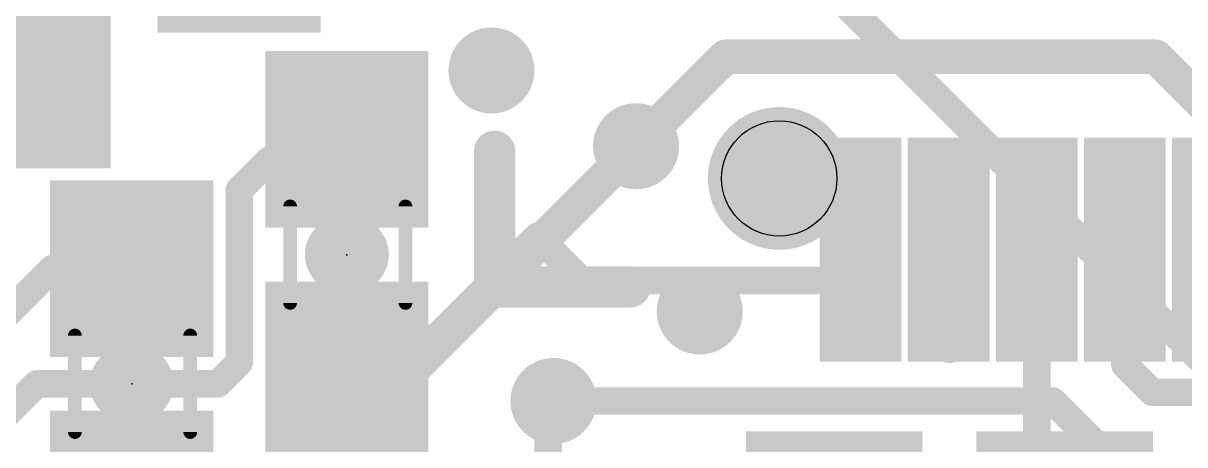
# Model space of a CAD drawing. Extents: x -41 to 66, y -12 to 41.
# Drawn here: x 7.14 to 15.71, y 31.93 to 35.04 of the extents above; entities that cross this region are included whole.
import ezdxf

# ---------------------------------------------------------------- set-up
doc = ezdxf.new("R2010")
doc.units = 0
for name, color, linetype in [('1', 12, 'CONTINUOUS'), ('16', 132, 'CONTINUOUS'), ('18', 110, 'CONTINUOUS'), ('20', 53, 'CONTINUOUS'), ('21', 41, 'CONTINUOUS'), ('23', 53, 'CONTINUOUS'), ('29', 253, 'CONTINUOUS'), ('31', 253, 'CONTINUOUS'), ('51', 53, 'CONTINUOUS')]:
    doc.layers.add(name, color=color, linetype=linetype)

# ---------------------------------------------------------------- blocks, each defined once
blk = doc.blocks.new('RECT')
blk.add_solid([(-0.5, -0.5), (0.5, -0.5), (-0.5, 0.5), (0.5, 0.5)])
blk = doc.blocks.new('ROUNDV')
at = {"const_width": 0.5}
blk.add_lwpolyline([(0, -0.25, 1), (0, 0.25, 1), (0, -0.25)], format="xyb", dxfattribs=at)

msp = doc.modelspace()

# ---------------------------------------------------------------- linework, layer by layer
at = {"layer": '1'}
for points, const_width in [([(7.33, 34.826), (6.886, 34.826)], 0.2032), ([(12.319, 34.798), (11.6586, 34.1376)], 0.254), ([(15.494, 34.798), (12.319, 34.798)], 0.254), ([(15.494, 34.798), (15.915, 34.377)], 0.254), ([(9.3735, 34.036), (9.525, 34.1875)], 0.2032), ([(8.7313, 33.8137), (8.9535, 34.036)], 0.2032), ([(8.9535, 34.036), (9.3735, 34.036)], 0.2032), ([(8.7313, 32.5438), (8.7313, 33.8137)], 0.2032), ([(10.93, 33.4725), (9.945, 32.4875)], 0.2032), ([(11.2555, 33.147), (10.93, 33.4725)], 0.2032), ([(13.315, 33.375), (13.315, 33.167)], 0.2032), ([(14.615, 33.375), (14.615, 31.6375)], 0.2032), ([(15.265, 33.375), (15.265, 32.5251)], 0.2032), ([(7.3524, 33.235), (6.6294, 32.512)], 0.2032), ([(7.9375, 33.235), (7.3524, 33.235)], 0.2032), ([(13.335, 33.147), (11.2555, 33.147)], 0.2032), ([(13.315, 33.167), (13.335, 33.147)], 0.2032), ([(13.97, 32.893), (13.97, 32.639)], 0.2032), ([(8.5725, 32.385), (8.7313, 32.5438)], 0.2032), ([(9.525, 32.4875), (9.945, 32.4875)], 0.2032), ([(9.525, 32.4875), (9.525, 31.33)], 0.2032), ([(15.4686, 32.3215), (15.265, 32.5251)], 0.2032), ([(7.239, 32.385), (6.985, 32.131)], 0.2032), ([(8.5725, 32.385), (7.239, 32.385)], 0.2032), ([(18.3642, 32.3215), (15.4686, 32.3215)], 0.2032), ([(11.01, 32.219), (11.049, 32.258)], 0.2032), ([(11.01, 31.115), (11.01, 32.219)], 0.2032)]:
    msp.add_lwpolyline(points, dxfattribs=dict(at, const_width=const_width))
for points, const_width in [([(7.33, 34.7752, 1), (7.33, 34.8768)], 0.1016), ([(12.319, 34.8615, 1), (12.319, 34.7345)], 0.127), ([(12.3639, 34.7531, 1), (12.2741, 34.8429)], 0.127), ([(15.5389, 34.8429, 1), (15.4491, 34.7531)], 0.127), ([(15.494, 34.7345, 1), (15.494, 34.8615)], 0.127), ([(9.5609, 34.1516, 1), (9.4891, 34.2234)], 0.1016), ([(11.6137, 34.1825, 1), (11.7035, 34.0927)], 0.127), ([(8.9535, 34.0868, 1), (8.9535, 33.9852)], 0.1016), ([(8.9894, 34.0001, 1), (8.9176, 34.0719)], 0.1016), ([(9.3376, 34.0719, 1), (9.4094, 34.0001)], 0.1016), ([(9.3735, 33.9852, 1), (9.3735, 34.0868)], 0.1016), ([(8.6953, 33.8497, 1), (8.7672, 33.7778)], 0.1016), ([(8.7821, 33.8137, 1), (8.6805, 33.8137)], 0.1016), ([(10.9659, 33.5084, 1), (10.8941, 33.4366)], 0.1016), ([(10.9659, 33.4366, 1), (10.8941, 33.5084)], 0.1016), ([(13.3658, 33.375, 1), (13.2642, 33.375)], 0.1016), ([(14.6658, 33.375, 1), (14.5642, 33.375)], 0.1016), ([(15.3158, 33.375, 1), (15.2142, 33.375)], 0.1016), ([(7.3524, 33.2858, 1), (7.3524, 33.1842)], 0.1016), ([(7.3883, 33.1991, 1), (7.3165, 33.2709)], 0.1016), ([(7.9375, 33.1842, 1), (7.9375, 33.2858)], 0.1016), ([(11.2555, 33.1978, 1), (11.2555, 33.0962)], 0.1016), ([(13.3509, 33.2029, 1), (13.2791, 33.1311)], 0.1016), ([(13.335, 33.0962, 1), (13.335, 33.1978)], 0.1016), ([(11.2196, 33.1111, 1), (11.2914, 33.1829)], 0.1016), ([(13.2642, 33.167, 1), (13.3658, 33.167)], 0.1016), ([(13.2991, 33.1111, 1), (13.3709, 33.1829)], 0.1016), ([(14.0208, 32.893, 1), (13.9192, 32.893)], 0.1016), ([(13.9192, 32.639, 1), (14.0208, 32.639)], 0.1016), ([(8.6805, 32.5438, 1), (8.7821, 32.5438)], 0.1016), ([(8.7672, 32.5078, 1), (8.6953, 32.5797)], 0.1016), ([(9.525, 32.5383, 1), (9.525, 32.4367)], 0.1016), ([(9.5758, 32.4875, 1), (9.4742, 32.4875)], 0.1016), ([(9.9091, 32.5234, 1), (9.9809, 32.4516)], 0.1016), ([(9.945, 32.4367, 1), (9.945, 32.5383)], 0.1016), ([(15.3009, 32.561, 1), (15.2291, 32.4892)], 0.1016), ([(15.2142, 32.5251, 1), (15.3158, 32.5251)], 0.1016), ([(7.239, 32.4358, 1), (7.239, 32.3342)], 0.1016), ([(7.2749, 32.3491, 1), (7.2031, 32.4209)], 0.1016), ([(8.5725, 32.3342, 1), (8.5725, 32.4358)], 0.1016), ([(8.5366, 32.4209, 1), (8.6084, 32.3491)], 0.1016), ([(15.4686, 32.3723, 1), (15.4686, 32.2707)], 0.1016), ([(15.4327, 32.2856, 1), (15.5045, 32.3574)], 0.1016), ([(11.0608, 32.219, 1), (10.9592, 32.219)], 0.1016), ([(11.0849, 32.2221, 1), (11.0131, 32.2939)], 0.1016), ([(10.9741, 32.2549, 1), (11.0459, 32.1831)], 0.1016)]:
    msp.add_lwpolyline(points, format="xyb", dxfattribs=dict(at, const_width=const_width))
at = {"layer": '16'}
for points, const_width in [([(17.653, 30.734), (12.954, 35.433)], 0.2032), ([(9.652, 32.131), (11.6586, 34.1376)], 0.254), ([(11.049, 32.258), (14.732, 32.258)], 0.2032), ([(14.732, 32.258), (16.51, 30.48)], 0.2032), ([(7.874, 30.353), (9.652, 32.131)], 0.254), ([(10.287, 31.496), (9.652, 32.131)], 0.254)]:
    msp.add_lwpolyline(points, dxfattribs=dict(at, const_width=const_width))
for points, const_width in [([(11.7035, 34.0927, 1), (11.6137, 34.1825)], 0.127), ([(11.049, 32.3088, 1), (11.049, 32.2072)], 0.1016), ([(14.7679, 32.2939, 1), (14.6961, 32.2221)], 0.1016), ([(14.732, 32.2072, 1), (14.732, 32.3088)], 0.1016), ([(9.6969, 32.1759, 1), (9.6071, 32.0861)], 0.127), ([(9.6071, 32.1759, 1), (9.6969, 32.0861)], 0.127), ([(9.6969, 32.0861, 1), (9.6071, 32.1759)], 0.127)]:
    msp.add_lwpolyline(points, format="xyb", dxfattribs=dict(at, const_width=const_width))
at = {"layer": '20'}
msp.add_circle((12.715, 33.9), 0.425, dxfattribs=at)
at = {"layer": '21'}
for points, const_width in [([(10.615, 34.1), (10.615, 33.1)], 0.3048), ([(9.5555, 33.3375), (9.4945, 33.3375)], 0.5588), ([(10.615, 33.1), (11.615, 33.1)], 0.3048), ([(7.968, 32.385), (7.907, 32.385)], 0.5588)]:
    msp.add_lwpolyline(points, dxfattribs=dict(at, const_width=const_width))
for points, const_width in [([(10.6912, 34.1, 1), (10.5388, 34.1)], 0.1524), ([(9.4945, 33.4772, 1), (9.4945, 33.1978)], 0.2794), ([(9.5555, 33.1978, 1), (9.5555, 33.4772)], 0.2794), ([(10.615, 33.1762, 1), (10.615, 33.0238)], 0.1524), ([(11.615, 33.0238, 1), (11.615, 33.1762)], 0.1524), ([(10.5388, 33.1, 1), (10.6912, 33.1)], 0.1524), ([(7.907, 32.5247, 1), (7.907, 32.2453)], 0.2794), ([(7.968, 32.2453, 1), (7.968, 32.5247)], 0.2794)]:
    msp.add_lwpolyline(points, format="xyb", dxfattribs=dict(at, const_width=const_width))
at = {"layer": '23'}
for p in [(9.525, 33.3375), (7.9375, 32.385)]:
    msp.add_point(p, dxfattribs=at)
at = {"layer": '29', "const_width": 0.5266}
msp.add_lwpolyline([(12.715, 33.6367, 1), (12.715, 34.1633, 1), (12.715, 33.6367)], format="xyb", dxfattribs=at)
at = {"layer": '51', "const_width": 0.1016}
for points in [[(9.106, 33.6935), (9.106, 32.9815)], [(9.957, 33.6935), (9.957, 32.9815)], [(7.5185, 32.741), (7.5185, 32.029)], [(8.3695, 32.741), (8.3695, 32.029)]]:
    msp.add_lwpolyline(points, dxfattribs=at)
at = {"layer": '51', "const_width": 0.0508}
for points in [[(9.1314, 33.6935, 1), (9.0806, 33.6935)], [(9.9824, 33.6935, 1), (9.9316, 33.6935)], [(9.0806, 32.9815, 1), (9.1314, 32.9815)], [(9.9316, 32.9815, 1), (9.9824, 32.9815)], [(7.5439, 32.741, 1), (7.4931, 32.741)], [(8.3949, 32.741, 1), (8.3441, 32.741)], [(7.4931, 32.029, 1), (7.5439, 32.029)], [(8.3441, 32.029, 1), (8.3949, 32.029)]]:
    msp.add_lwpolyline(points, format="xyb", dxfattribs=at)

# ---------------------------------------------------------------- block references
at = {"layer": '1', "xscale": 0.7, "yscale": 1.5, "rotation": 180}
msp.add_blockref('RECT', (7.33, 34.826), dxfattribs=at)
at = {"layer": '1', "xscale": 1.1, "rotation": 270}
for p in [(9.525, 34.1875), (7.9375, 33.235), (9.525, 32.4875), (7.9375, 31.535)]:
    msp.add_blockref('RECT', p, dxfattribs=at)
at = {"layer": '1', "xscale": 0.4, "yscale": 1.45}
for p in [(13.315, 33.375), (13.965, 33.375), (14.615, 33.375), (15.265, 33.375)]:
    msp.add_blockref('RECT', p, dxfattribs=at)
at = {"layer": '18', "xscale": 0.635, "yscale": 0.635}
for p in [(10.5918, 34.6964), (10.5918, 34.6964), (11.6586, 34.1376), (11.6586, 34.1376), (12.1285, 32.9184), (12.1285, 32.9184), (11.049, 32.258), (11.049, 32.258)]:
    msp.add_blockref('ROUNDV', p, dxfattribs=at)
at = {"layer": '29'}
for p, xscale, yscale in [((8.73, 35.476), 1.2032, 1.0032), ((13.315, 33.375), 0.6032, 1.6532), ((13.965, 33.375), 0.6032, 1.6532), ((14.615, 33.375), 0.6032, 1.6532), ((15.265, 33.375), 0.6032, 1.6532), ((15.915, 33.375), 0.6032, 1.6532), ((13.12, 31.4325), 1.3032, 1.2032), ((14.82, 31.4325), 1.3032, 1.2032)]:
    msp.add_blockref('RECT', p, dxfattribs=dict(at, xscale=xscale, yscale=yscale))
for p, xscale, yscale, rotation in [((7.33, 34.826), 0.9032, 1.7032, 180), ((9.525, 34.1875), 1.3032, 1.2032, 270), ((7.9375, 33.235), 1.3032, 1.2032, 270), ((9.525, 32.4875), 1.3032, 1.2032, 270), ((7.9375, 31.535), 1.3032, 1.2032, 270)]:
    msp.add_blockref('RECT', p, dxfattribs=dict(at, xscale=xscale, yscale=yscale, rotation=rotation))
at = {"layer": '31', "xscale": 0.7, "yscale": 1.5, "rotation": 180}
msp.add_blockref('RECT', (7.33, 34.826), dxfattribs=at)
at = {"layer": '31', "xscale": 1.1, "rotation": 270}
for p in [(9.525, 34.1875), (7.9375, 33.235), (9.525, 32.4875), (7.9375, 31.535)]:
    msp.add_blockref('RECT', p, dxfattribs=at)
at = {"layer": '31', "xscale": 0.4, "yscale": 1.45}
for p in [(13.315, 33.375), (13.965, 33.375), (14.615, 33.375), (15.265, 33.375)]:
    msp.add_blockref('RECT', p, dxfattribs=at)
at = {"layer": '51', "xscale": 0.5001, "yscale": 0.95, "rotation": 270}
for p in [(9.5301, 33.9257), (7.9426, 32.9732), (9.5301, 32.7572), (7.9426, 31.8048)]:
    msp.add_blockref('RECT', p, dxfattribs=at)

doc.saveas('drawing.dxf')
